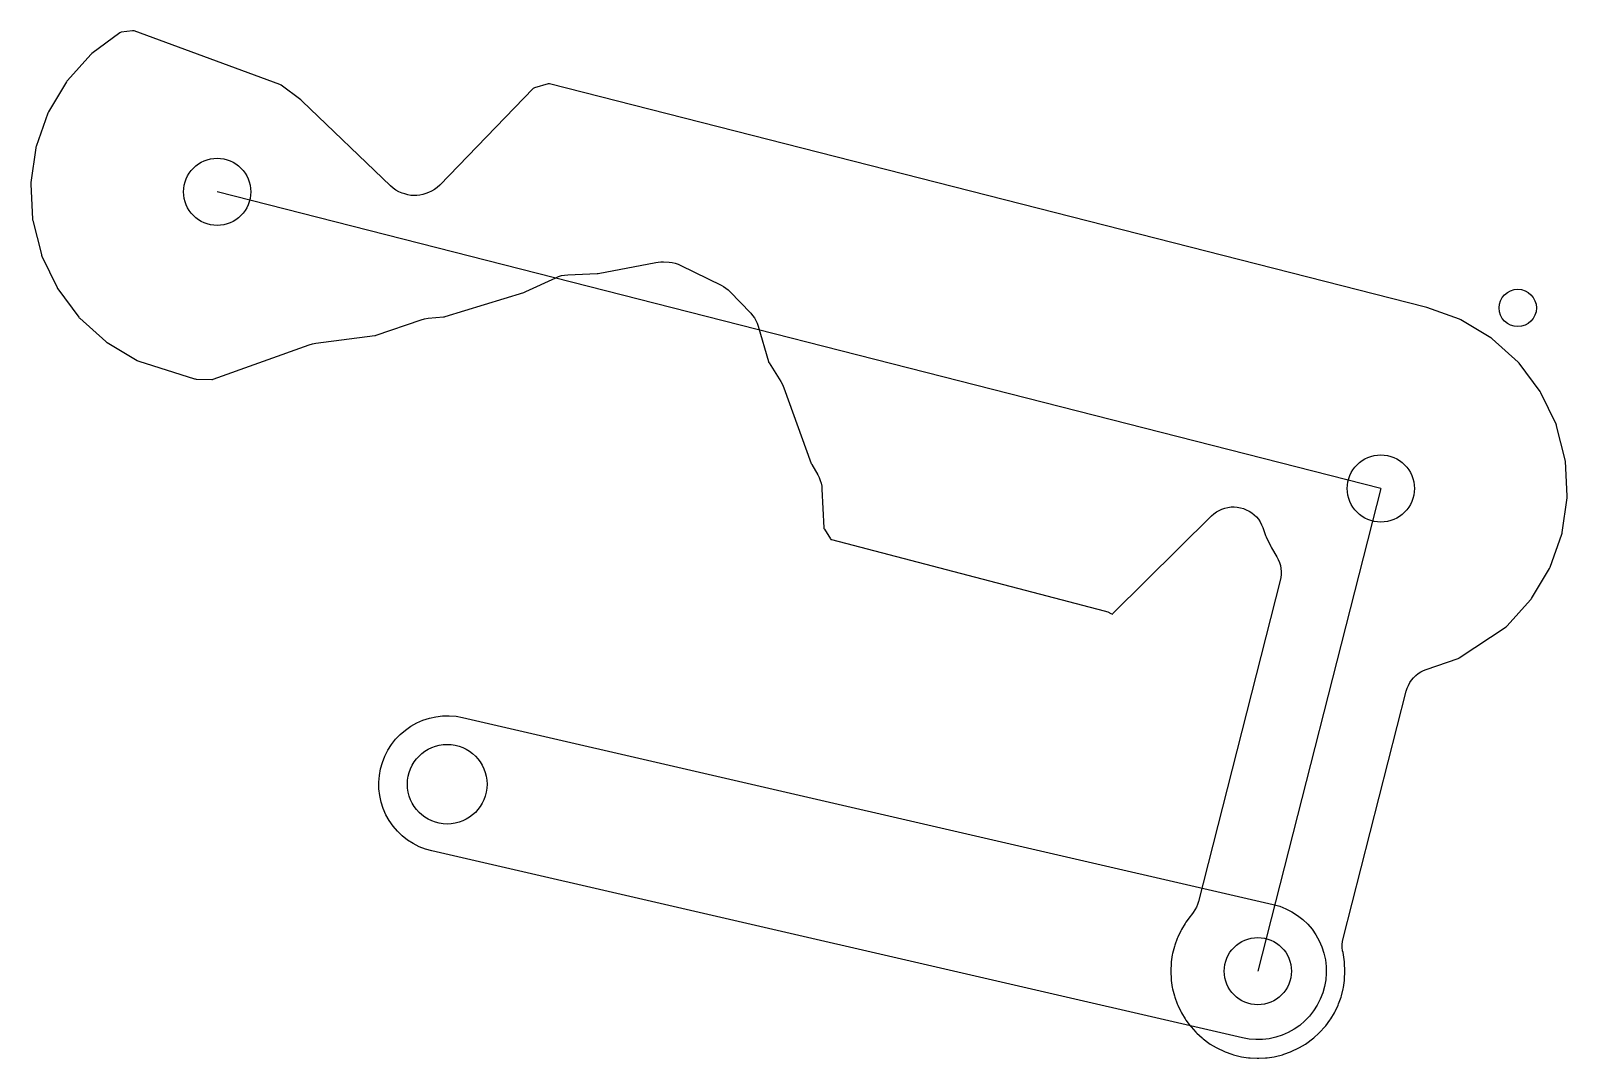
# Model space of a CAD drawing. Header units: metres. Extents: x -239 to 8, y -121 to 45.
import ezdxf

# ---------------------------------------------------------------- set-up
doc = ezdxf.new("R2010")
doc.units = ezdxf.units.M
for name, color, linetype in [('CENTRES', 8, 'Continuous'), ('DOGBONE', 3, 'Continuous'), ('HOLES', 1, 'Continuous'), ('ROCKER', 5, 'Continuous')]:
    doc.layers.add(name, color=color, linetype=linetype)

msp = doc.modelspace()

# ---------------------------------------------------------------- linework, layer by layer
at = {"layer": 'CENTRES'}
for q in [(-208.97, 18.65), (-41.76, -106.52)]:
    msp.add_line((-22, -29), q, dxfattribs=at)
msp.add_circle((0, 0), 3, dxfattribs=at)
at = {"layer": 'DOGBONE'}
msp.add_lwpolyline([(-174.47, -87.22), (-175.51, -86.93), (-176.51, -86.53), (-177.48, -86.04), (-178.38, -85.46), (-179.23, -84.79), (-180.01, -84.04), (-180.71, -83.22), (-181.33, -82.33), (-181.85, -81.39), (-182.29, -80.4), (-182.62, -79.37), (-182.85, -78.32), (-182.97, -77.25), (-182.99, -76.17), (-182.91, -75.09), (-182.72, -74.03), (-182.43, -72.99), (-182.03, -71.99), (-181.54, -71.02), (-180.96, -70.12), (-180.29, -69.27), (-179.54, -68.49), (-178.72, -67.79), (-177.83, -67.17), (-176.89, -66.65), (-175.9, -66.21), (-174.87, -65.88), (-173.82, -65.65), (-172.75, -65.53), (-171.67, -65.51), (-170.59, -65.59), (-169.53, -65.78), (-39.29, -95.8), (-38.25, -96.1), (-37.24, -96.49), (-36.28, -96.98), (-35.37, -97.56), (-34.53, -98.23), (-33.75, -98.98), (-33.05, -99.8), (-32.43, -100.69), (-31.9, -101.63), (-31.47, -102.62), (-31.14, -103.65), (-30.91, -104.7), (-30.78, -105.77), (-30.76, -106.85), (-30.85, -107.93), (-31.04, -108.99), (-31.33, -110.03), (-31.73, -111.04), (-32.22, -112), (-32.8, -112.91), (-33.47, -113.75), (-34.22, -114.53), (-35.04, -115.23), (-35.92, -115.85), (-36.87, -116.38), (-37.86, -116.81), (-38.88, -117.14), (-39.94, -117.37), (-41.01, -117.5), (-42.09, -117.52), (-43.17, -117.43), (-44.23, -117.24), (-174.47, -87.22)], close=True, dxfattribs=at)
for centre, radius in [((-172, -76.5), 6.4), ((-41.76, -106.52), 5.4)]:
    msp.add_circle(centre, radius, dxfattribs=at)
at = {"layer": 'HOLES'}
for centre in [(-208.97, 18.65), (-22, -29), (-41.76, -106.52)]:
    msp.add_circle(centre, 5.4, dxfattribs=at)
at = {"layer": 'ROCKER'}
msp.add_lwpolyline([(-17.91, -61.54), (-17.76, -61.07), (-17.57, -60.62), (-17.34, -60.18), (-17.06, -59.77), (-16.74, -59.39), (-16.39, -59.05), (-16.01, -58.73), (-15.59, -58.46), (-15.15, -58.24), (-14.7, -58.05), (-9.59, -56.29), (-9.49, -56.25), (-9.4, -56.2), (-1.88, -51.21), (-1.79, -51.15), (-1.72, -51.08), (2.06, -46.88), (2.14, -46.78), (2.21, -46.68), (5.09, -41.84), (5.15, -41.73), (5.19, -41.62), (7.07, -36.31), (7.11, -36.19), (7.13, -36.07), (7.94, -30.5), (7.95, -30.37), (7.95, -30.25), (7.66, -24.63), (7.64, -24.5), (7.62, -24.38), (6.23, -18.92), (6.2, -18.81), (6.15, -18.69), (3.73, -13.61), (3.67, -13.5), (3.6, -13.4), (0.23, -8.89), (0.15, -8.79), (0.06, -8.71), (-4.12, -4.94), (-4.22, -4.86), (-4.32, -4.79), (-9.16, -1.91), (-9.27, -1.85), (-9.38, -1.81), (-14.59, 0.06), (-14.81, 0.13), (-155.55, 35.98), (-155.68, 36), (-155.81, 35.98), (-157.96, 35.36), (-158.08, 35.32), (-158.18, 35.23), (-173.2, 19.73), (-173.6, 19.36), (-174.05, 19.04), (-174.52, 18.76), (-175.02, 18.54), (-175.46, 18.37), (-175.92, 18.22), (-176.4, 18.12), (-176.89, 18.06), (-177.38, 18.05), (-177.87, 18.09), (-178.35, 18.18), (-178.82, 18.32), (-179.26, 18.46), (-179.77, 18.67), (-180.26, 18.93), (-180.71, 19.24), (-181.13, 19.6), (-195.3, 33.24), (-195.54, 33.45), (-198.67, 35.78), (-198.77, 35.85), (-198.88, 35.89), (-222.33, 44.49), (-222.45, 44.53), (-222.57, 44.52), (-224.39, 44.29), (-224.52, 44.26), (-224.62, 44.19), (-229.08, 40.88), (-229.18, 40.8), (-229.27, 40.71), (-233.03, 36.53), (-233.11, 36.43), (-233.18, 36.33), (-236.06, 31.49), (-236.12, 31.38), (-236.16, 31.27), (-238.04, 25.96), (-238.08, 25.84), (-238.1, 25.72), (-238.91, 20.15), (-238.92, 20.02), (-238.92, 19.9), (-238.63, 14.28), (-238.62, 14.15), (-238.59, 14.04), (-237.2, 8.57), (-237.17, 8.46), (-237.12, 8.34), (-234.7, 3.26), (-234.64, 3.15), (-234.57, 3.05), (-231.2, -1.46), (-231.12, -1.56), (-231.03, -1.64), (-226.85, -5.41), (-226.75, -5.49), (-226.65, -5.56), (-221.83, -8.43), (-221.7, -8.49), (-221.57, -8.54), (-212.59, -11.38), (-212.48, -11.41), (-212.36, -11.42), (-209.85, -11.47), (-209.74, -11.47), (-209.63, -11.44), (-194.16, -5.9), (-193.64, -5.74), (-193.11, -5.65), (-183.65, -4.43), (-183.52, -4.41), (-183.4, -4.37), (-176.21, -1.91), (-175.64, -1.75), (-175.06, -1.66), (-172.59, -1.42), (-172.46, -1.4), (-172.34, -1.37), (-159.68, 2.49), (-159.35, 2.62), (-154.56, 4.86), (-154.1, 5.05), (-153.63, 5.19), (-153.14, 5.28), (-152.65, 5.33), (-147.94, 5.52), (-147.85, 5.53), (-147.75, 5.54), (-138.5, 7.32), (-138.09, 7.38), (-137.67, 7.41), (-137.25, 7.4), (-136.35, 7.35), (-135.86, 7.29), (-135.38, 7.19), (-134.9, 7.04), (-134.45, 6.84), (-127.97, 3.65), (-127.59, 3.44), (-127.23, 3.2), (-126.89, 2.93), (-126.58, 2.63), (-123.25, -0.83), (-122.93, -1.2), (-122.65, -1.59), (-122.4, -2.01), (-122.2, -2.45), (-122.05, -2.91), (-120.4, -8.62), (-120.36, -8.73), (-120.3, -8.83), (-118.4, -11.82), (-118.12, -12.3), (-117.9, -12.82), (-113.53, -24.96), (-113.49, -25.06), (-113.44, -25.16), (-112.47, -26.83), (-112.25, -27.25), (-112.07, -27.7), (-111.93, -28.15), (-111.84, -28.62), (-111.8, -29.09), (-111.48, -35.29), (-111.47, -35.42), (-111.4, -35.53), (-110.43, -37.08), (-110.36, -37.18), (-110.25, -37.21), (-66.45, -48.63), (-65.89, -48.81), (-65.36, -49.05), (-65.14, -49.17), (-65.05, -49.09), (-49.2, -33.4), (-48.82, -33.07), (-48.42, -32.77), (-47.98, -32.52), (-47.53, -32.31), (-47.05, -32.15), (-46.56, -32.04), (-46.07, -31.97), (-45.57, -31.96), (-45.07, -32), (-44.57, -32.08), (-44.09, -32.22), (-43.62, -32.4), (-43.17, -32.63), (-42.75, -32.9), (-42.36, -33.22), (-42, -33.57), (-41.68, -33.95), (-41.4, -34.37), (-41.16, -34.81), (-40.97, -35.27), (-40.52, -36.54), (-40.43, -36.76), (-39.69, -38.32), (-39.58, -38.53), (-38.71, -39.98), (-38.48, -40.41), (-38.29, -40.87), (-38.14, -41.34), (-38.05, -41.83), (-38, -42.32), (-38, -42.81), (-38.05, -43.3), (-38.15, -43.79), (-51.3, -95.36), (-51.44, -95.82), (-51.63, -96.27), (-51.86, -96.7), (-52.13, -97.11), (-52.44, -97.48), (-52.5, -97.55), (-52.65, -97.74), (-53.32, -98.65), (-53.46, -98.85), (-54.04, -99.82), (-54.16, -100.03), (-54.64, -101.05), (-54.73, -101.28), (-55.11, -102.34), (-55.18, -102.58), (-55.46, -103.67), (-55.51, -103.91), (-55.67, -105.03), (-55.7, -105.27), (-55.75, -106.4), (-55.75, -106.64), (-55.7, -107.77), (-55.67, -108.02), (-55.51, -109.13), (-55.46, -109.37), (-55.18, -110.47), (-55.11, -110.7), (-54.73, -111.76), (-54.64, -111.99), (-54.16, -113.01), (-54.04, -113.23), (-53.46, -114.19), (-53.32, -114.4), (-52.65, -115.3), (-52.5, -115.49), (-51.74, -116.33), (-51.57, -116.5), (-50.73, -117.26), (-50.54, -117.42), (-49.63, -118.09), (-49.43, -118.23), (-48.46, -118.81), (-48.25, -118.92), (-47.23, -119.4), (-47, -119.5), (-45.94, -119.88), (-45.7, -119.95), (-44.61, -120.22), (-44.37, -120.27), (-43.25, -120.44), (-43.01, -120.46), (-41.88, -120.52), (-41.63, -120.52), (-40.51, -120.46), (-40.26, -120.44), (-39.15, -120.27), (-38.91, -120.22), (-37.81, -119.95), (-37.58, -119.88), (-36.52, -119.5), (-36.29, -119.4), (-35.27, -118.92), (-35.05, -118.81), (-34.08, -118.23), (-33.88, -118.09), (-32.97, -117.42), (-32.78, -117.26), (-31.95, -116.5), (-31.78, -116.33), (-31.02, -115.49), (-30.86, -115.3), (-30.19, -114.4), (-30.05, -114.19), (-29.47, -113.23), (-29.36, -113.01), (-28.88, -111.99), (-28.78, -111.76), (-28.4, -110.7), (-28.33, -110.47), (-28.06, -109.37), (-28.01, -109.13), (-27.84, -108.02), (-27.82, -107.77), (-27.76, -106.64), (-27.76, -106.4), (-27.82, -105.27), (-27.84, -105.03), (-28.01, -103.91), (-28.08, -103.55), (-28.08, -103.55), (-28.14, -103.24), (-28.19, -102.75), (-28.19, -102.25), (-28.14, -101.76), (-28.04, -101.28), (-17.91, -61.54)], close=True, dxfattribs=at)

doc.saveas('drawing.dxf')
